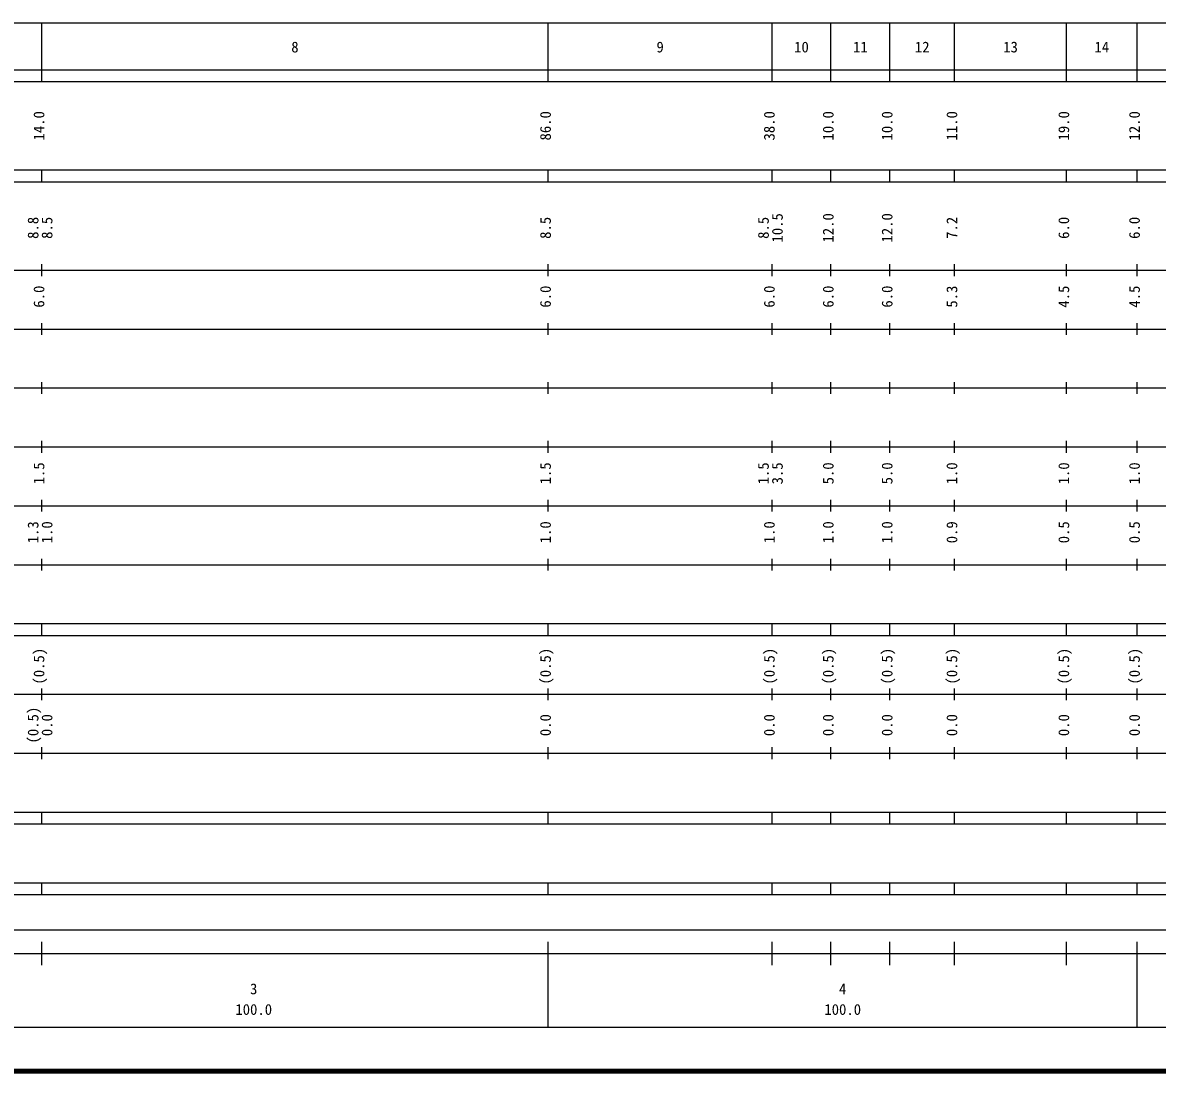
# Model space of a CAD drawing. Units: millimetres on the paper, enlarged 1000 times. Extents: x 40000 to 680000, y 20000 to 380000.
# Drawn here: x 278777 to 471415, y 20000 to 198000 of the extents above; entities that cross this region are included whole.
import ezdxf
from ezdxf.enums import TextEntityAlignment as Align

# ---------------------------------------------------------------- set-up
doc = ezdxf.new("R2010")
doc.units = ezdxf.units.MM
doc.header["$LTSCALE"] = 1000
doc.layers.add('M-TTL', color=2, linetype='Continuous', lineweight=140)
doc.layers.add('M-TTL-BAND', color=7, linetype='Continuous', lineweight=25)
doc.styles.add('ＭＳ ゴシック', font='')
doc.styles.get('ＭＳ ゴシック').set_extended_font_data('MS Gothic')

msp = doc.modelspace()

# ---------------------------------------------------------------- linework, layer by layer
at = {"layer": 'M-TTL'}
msp.add_line((40000, 20000), (680000, 20000), dxfattribs=at)
at = {"layer": 'M-TTL-BAND'}
for p, q in [((68000, 198000), (579000, 198000)), ((282000, 188000), (282000, 198000)), ((368000, 188000), (368000, 198000)), ((406000, 188000), (406000, 198000)), ((416000, 188000), (416000, 198000)), ((426000, 188000), (426000, 198000)), ((437000, 188000), (437000, 198000)), ((456000, 188000), (456000, 198000)), ((468000, 188000), (468000, 198000)), ((40000, 190000), (579000, 190000)), ((40000, 188000), (579000, 188000)), ((40000, 173000), (579000, 173000)), ((282000, 171000), (282000, 173000)), ((368000, 171000), (368000, 173000)), ((406000, 171000), (406000, 173000)), ((416000, 171000), (416000, 173000)), ((426000, 171000), (426000, 173000)), ((437000, 171000), (437000, 173000)), ((456000, 171000), (456000, 173000)), ((468000, 171000), (468000, 173000)), ((40000, 171000), (579000, 171000)), ((282000, 155000), (282000, 157000)), ((368000, 155000), (368000, 157000)), ((406000, 155000), (406000, 157000)), ((416000, 155000), (416000, 157000)), ((426000, 155000), (426000, 157000)), ((437000, 155000), (437000, 157000)), ((456000, 155000), (456000, 157000)), ((468000, 155000), (468000, 157000)), ((40000, 156000), (579000, 156000)), ((282000, 145000), (282000, 147000)), ((368000, 145000), (368000, 147000)), ((406000, 145000), (406000, 147000)), ((416000, 145000), (416000, 147000)), ((426000, 145000), (426000, 147000)), ((437000, 145000), (437000, 147000)), ((456000, 145000), (456000, 147000)), ((468000, 145000), (468000, 147000)), ((46000, 146000), (579000, 146000)), ((282000, 135000), (282000, 137000)), ((368000, 135000), (368000, 137000)), ((406000, 135000), (406000, 137000)), ((416000, 135000), (416000, 137000)), ((426000, 135000), (426000, 137000)), ((437000, 135000), (437000, 137000)), ((456000, 135000), (456000, 137000)), ((468000, 135000), (468000, 137000)), ((52000, 136000), (579000, 136000)), ((46000, 126000), (579000, 126000)), ((282000, 125000), (282000, 127000)), ((368000, 125000), (368000, 127000)), ((406000, 125000), (406000, 127000)), ((416000, 125000), (416000, 127000)), ((426000, 125000), (426000, 127000)), ((437000, 125000), (437000, 127000)), ((456000, 125000), (456000, 127000)), ((468000, 125000), (468000, 127000)), ((52000, 116000), (579000, 116000)), ((282000, 115000), (282000, 117000)), ((368000, 115000), (368000, 117000)), ((406000, 115000), (406000, 117000)), ((416000, 115000), (416000, 117000)), ((426000, 115000), (426000, 117000)), ((437000, 115000), (437000, 117000)), ((456000, 115000), (456000, 117000)), ((468000, 115000), (468000, 117000)), ((46000, 106000), (579000, 106000)), ((282000, 105000), (282000, 107000)), ((368000, 105000), (368000, 107000)), ((406000, 105000), (406000, 107000)), ((416000, 105000), (416000, 107000)), ((426000, 105000), (426000, 107000)), ((437000, 105000), (437000, 107000)), ((456000, 105000), (456000, 107000)), ((468000, 105000), (468000, 107000)), ((40000, 96000), (579000, 96000)), ((282000, 94000), (282000, 96000)), ((368000, 94000), (368000, 96000)), ((406000, 94000), (406000, 96000)), ((416000, 94000), (416000, 96000)), ((426000, 94000), (426000, 96000)), ((437000, 94000), (437000, 96000)), ((456000, 94000), (456000, 96000)), ((468000, 94000), (468000, 96000)), ((40000, 94000), (579000, 94000)), ((282000, 83000), (282000, 85000)), ((368000, 83000), (368000, 85000)), ((406000, 83000), (406000, 85000)), ((416000, 83000), (416000, 85000)), ((426000, 83000), (426000, 85000)), ((437000, 83000), (437000, 85000)), ((456000, 83000), (456000, 85000)), ((468000, 83000), (468000, 85000)), ((49000, 84000), (579000, 84000)), ((40000, 74000), (579000, 74000)), ((282000, 73000), (282000, 75000)), ((368000, 73000), (368000, 75000)), ((406000, 73000), (406000, 75000)), ((416000, 73000), (416000, 75000)), ((426000, 73000), (426000, 75000)), ((437000, 73000), (437000, 75000)), ((456000, 73000), (456000, 75000)), ((468000, 73000), (468000, 75000)), ((40000, 64000), (579000, 64000)), ((282000, 62000), (282000, 64000)), ((368000, 62000), (368000, 64000)), ((406000, 62000), (406000, 64000)), ((416000, 62000), (416000, 64000)), ((426000, 62000), (426000, 64000)), ((437000, 62000), (437000, 64000)), ((456000, 62000), (456000, 64000)), ((468000, 62000), (468000, 64000)), ((40000, 62000), (579000, 62000)), ((40000, 52000), (579000, 52000)), ((282000, 50000), (282000, 52000)), ((368000, 50000), (368000, 52000)), ((406000, 50000), (406000, 52000)), ((416000, 50000), (416000, 52000)), ((426000, 50000), (426000, 52000)), ((437000, 50000), (437000, 52000)), ((456000, 50000), (456000, 52000)), ((468000, 50000), (468000, 52000)), ((40000, 50000), (579000, 50000)), ((71000, 44000), (565000, 44000)), ((282000, 38000), (282000, 42000)), ((368000, 27500), (368000, 42000)), ((406000, 38000), (406000, 42000)), ((416000, 38000), (416000, 42000)), ((426000, 38000), (426000, 42000)), ((437000, 38000), (437000, 42000)), ((456000, 38000), (456000, 42000)), ((468000, 27500), (468000, 42000)), ((40000, 40000), (579000, 40000)), ((68000, 27500), (579000, 27500))]:
    msp.add_line(p, q, dxfattribs=at)

# ---------------------------------------------------------------- texts
at = {"layer": 'M-TTL-BAND', "style": 'ＭＳ ゴシック'}
for s, p in [('8', (325000, 192405)), ('9', (387000, 192405)), ('10', (411000, 192405)), ('11', (421000, 192405)), ('12', (431500, 192405)), ('13', (446500, 192405)), ('14', (462000, 192405)), ('3', (318000, 32523)), ('4', (418000, 32523)), ('100.0', (318000, 29033)), ('100.0', (418000, 29033))]:
    msp.add_text(s, height=1833, dxfattribs=at).set_placement(p, align=Align.BOTTOM_CENTER)
for s, p in [('14.0', (283000, 180500)), ('86.0', (369000, 180500)), ('38.0', (407000, 180500)), ('10.0', (417000, 180500)), ('10.0', (427000, 180500)), ('11.0', (438000, 180500)), ('19.0', (457000, 180500)), ('12.0', (469000, 180500)), ('8.8', (282000, 163174)), ('8.5', (284370, 163174)), ('8.5', (369000, 163174)), ('8.5', (406000, 163174)), ('10.5', (408370, 163174)), ('12.0', (417000, 163174)), ('12.0', (427000, 163174)), ('7.2', (438000, 163174)), ('6.0', (457000, 163174)), ('6.0', (469000, 163174)), ('6.0', (283000, 151500)), ('6.0', (369000, 151500)), ('6.0', (407000, 151500)), ('6.0', (417000, 151500)), ('6.0', (427000, 151500)), ('5.3', (438000, 151500)), ('4.5', (457000, 151500)), ('4.5', (469000, 151500)), ('1.5', (283000, 121500)), ('1.5', (369000, 121500)), ('1.5', (406000, 121500)), ('3.5', (408370, 121500)), ('5.0', (417000, 121500)), ('5.0', (427000, 121500)), ('1.0', (438000, 121500)), ('1.0', (457000, 121500)), ('1.0', (469000, 121500)), ('1.3', (282000, 111500)), ('1.0', (284370, 111500)), ('1.0', (369000, 111500)), ('1.0', (407000, 111500)), ('1.0', (417000, 111500)), ('1.0', (427000, 111500)), ('0.9', (438000, 111500)), ('0.5', (457000, 111500)), ('0.5', (469000, 111500)), ('(0.5)', (283000, 88764)), ('(0.5)', (369000, 88764)), ('(0.5)', (407000, 88764)), ('(0.5)', (417000, 88764)), ('(0.5)', (427000, 88764)), ('(0.5)', (438000, 88764)), ('(0.5)', (457000, 88764)), ('(0.5)', (469000, 88764)), ('(0.5)', (282000, 78764)), ('0.0', (284370, 78764)), ('0.0', (369000, 78764)), ('0.0', (407000, 78764)), ('0.0', (417000, 78764)), ('0.0', (427000, 78764)), ('0.0', (438000, 78764)), ('0.0', (457000, 78764)), ('0.0', (469000, 78764))]:
    msp.add_text(s, height=1833, rotation=90, dxfattribs=at).set_placement(p, align=Align.BOTTOM_CENTER)

doc.saveas('drawing.dxf')
